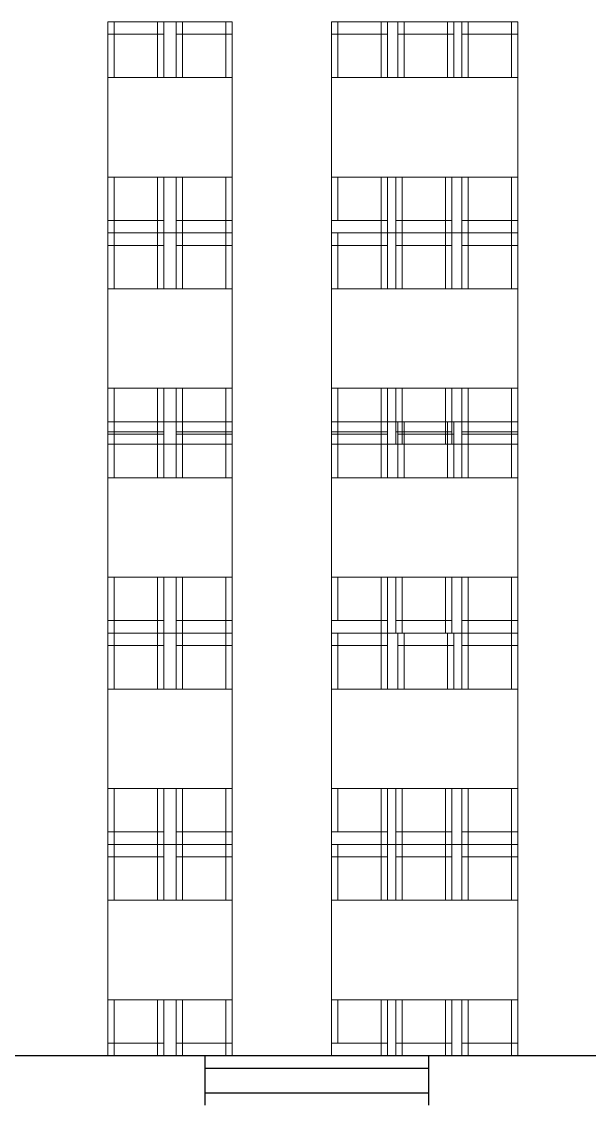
# Model space of a CAD drawing. Header units: inches. Extents: x 101 to 668, y -217 to 99.
# Drawn here: x 332.64 to 337.21, y 70.24 to 78.96 of the extents above; entities that cross this region are included whole.
import ezdxf

# ---------------------------------------------------------------- set-up
doc = ezdxf.new("R2010")
doc.units = ezdxf.units.IN
doc.header["$MEASUREMENT"] = 0
doc.layers.add('FUR', color=1, linetype='Continuous', lineweight=15)

msp = doc.modelspace()

# ---------------------------------------------------------------- linework, layer by layer
for p, q in [((326.79318, 70.63562), (344.33818, 70.63562)), ((334.11818, 70.63562), (334.11818, 70.23562)), ((334.11818, 70.63562), (334.11818, 70.23562)), ((335.91818, 70.63562), (335.91818, 70.23562)), ((334.11818, 70.53562), (335.91818, 70.53562)), ((334.11818, 70.33562), (335.91818, 70.33562))]:
    msp.add_line(p, q)
at = {"layer": 'FUR', "lineweight": 20}
for p, q in [((333.33818, 78.95562), (333.33818, 77.25562)), ((333.33818, 78.95562), (333.78818, 78.95562)), ((333.33818, 78.95562), (334.33818, 78.95562)), ((333.33818, 78.95562), (333.33818, 77.25562)), ((333.33818, 78.95562), (333.78818, 78.95562)), ((333.33818, 78.95562), (334.33818, 78.95562)), ((333.38818, 78.95562), (333.38818, 78.50562)), ((333.38818, 78.95562), (333.38818, 78.50562)), ((333.73818, 78.95562), (333.73818, 78.50562)), ((333.73818, 78.95562), (333.73818, 78.50562)), ((333.78818, 78.95562), (333.78818, 78.50562)), ((333.78818, 78.95562), (333.78818, 78.50562)), ((333.88818, 78.95562), (334.33818, 78.95562)), ((333.88818, 78.95562), (333.88818, 78.50562)), ((333.88818, 78.95562), (334.33818, 78.95562)), ((333.88818, 78.95562), (333.88818, 78.50562)), ((333.93818, 78.95562), (333.93818, 78.50562)), ((333.93818, 78.95562), (333.93818, 78.50562)), ((334.28818, 78.95562), (334.28818, 78.50562)), ((334.28818, 78.95562), (334.28818, 78.50562)), ((334.33818, 78.95562), (334.33818, 78.50562)), ((334.33818, 78.95562), (334.33818, 77.70562)), ((334.33818, 78.95562), (334.33818, 78.50562)), ((334.33818, 78.95562), (334.33818, 77.70562)), ((335.13818, 78.95562), (335.13818, 77.70562)), ((335.13818, 78.95562), (335.13818, 78.50562)), ((335.13818, 78.95562), (335.58818, 78.95562)), ((335.13818, 78.95562), (336.63818, 78.95562)), ((335.18818, 78.95562), (335.18818, 78.50562)), ((335.53818, 78.95562), (335.53818, 78.50562)), ((335.58818, 78.95562), (335.58818, 78.50562)), ((335.67283, 78.95562), (335.67283, 78.50562)), ((335.72283, 78.95562), (335.72283, 78.50562)), ((335.78818, 78.95562), (336.23818, 78.95562)), ((336.07283, 78.95562), (336.07283, 78.50562)), ((336.12283, 78.95562), (336.12283, 78.50562)), ((336.18818, 78.95562), (336.18818, 78.50562)), ((336.23818, 78.95562), (336.23818, 78.50562)), ((336.58818, 78.95562), (336.58818, 78.50562)), ((336.63818, 78.95562), (336.63818, 77.25562)), ((336.63818, 78.95562), (336.63818, 78.50562)), ((333.78818, 78.85562), (333.33818, 78.85562)), ((333.78818, 78.85562), (333.33818, 78.85562)), ((334.33818, 78.85562), (333.88818, 78.85562)), ((334.33818, 78.85562), (333.88818, 78.85562)), ((335.58818, 78.85562), (335.13818, 78.85562)), ((336.12283, 78.85562), (335.67283, 78.85562)), ((336.63818, 78.85562), (336.18818, 78.85562)), ((333.88818, 78.70562), (333.88818, 78.50562)), ((333.88818, 78.70562), (333.88818, 78.50562)), ((335.13818, 78.70562), (335.13818, 78.50562)), ((335.67283, 78.70562), (335.67283, 78.50562)), ((333.33818, 78.50562), (333.88818, 78.50562)), ((333.33818, 78.50562), (333.88818, 78.50562)), ((333.88818, 78.50562), (334.33818, 78.50562)), ((333.88818, 78.50562), (334.33818, 78.50562)), ((335.13818, 78.50562), (335.67283, 78.50562)), ((335.13818, 78.50562), (335.13818, 77.70562)), ((335.67283, 78.50562), (336.18818, 78.50562)), ((336.18818, 78.50562), (336.63818, 78.50562)), ((333.33818, 77.70562), (333.88818, 77.70562)), ((333.33818, 77.70562), (333.88818, 77.70562)), ((333.38818, 77.70562), (333.38818, 77.25562)), ((333.38818, 77.70562), (333.38818, 77.25562)), ((333.73818, 77.70562), (333.73818, 77.25562)), ((333.73818, 77.70562), (333.73818, 77.25562)), ((333.78818, 77.70562), (333.78818, 77.25562)), ((333.78818, 77.70562), (333.78818, 77.25562)), ((333.88818, 77.70562), (334.33818, 77.70562)), ((333.88818, 77.70562), (333.88818, 77.25562)), ((333.88818, 77.70562), (334.33818, 77.70562)), ((333.88818, 77.70562), (333.88818, 77.25562)), ((333.93818, 77.70562), (333.93818, 77.25562)), ((333.93818, 77.70562), (333.93818, 77.25562)), ((334.28818, 77.70562), (334.28818, 77.25562)), ((334.28818, 77.70562), (334.28818, 77.25562)), ((334.33818, 77.70562), (334.33818, 77.25562)), ((334.33818, 77.70562), (334.33818, 77.25562)), ((334.33818, 77.70562), (334.33818, 77.25562)), ((334.33818, 77.70562), (334.33818, 77.25562)), ((335.13818, 77.70562), (335.13818, 77.25562)), ((335.13818, 77.70562), (335.65739, 77.70562)), ((335.13818, 77.70562), (335.13818, 77.25562)), ((335.18818, 77.70562), (335.18818, 77.35562)), ((335.53818, 77.70562), (335.53818, 77.25562)), ((335.58818, 77.70562), (335.58818, 77.25562)), ((335.65739, 77.70562), (336.18818, 77.70562)), ((335.65739, 77.70562), (335.65739, 77.25562)), ((335.70739, 77.70562), (335.70739, 77.25562)), ((336.05739, 77.70562), (336.05739, 77.25562)), ((336.10739, 77.70562), (336.10739, 77.25562)), ((336.18818, 77.70562), (336.63818, 77.70562)), ((336.18818, 77.70562), (336.18818, 77.25562)), ((336.23818, 77.70562), (336.23818, 77.25562)), ((336.58818, 77.70562), (336.58818, 77.25562)), ((336.63818, 77.70562), (336.63818, 77.25562)), ((333.33818, 77.35562), (333.78818, 77.35562)), ((333.33818, 77.35562), (333.78818, 77.35562)), ((333.88818, 77.35562), (334.33818, 77.35562)), ((333.88818, 77.35562), (334.33818, 77.35562)), ((335.13818, 77.35562), (335.58818, 77.35562)), ((335.65739, 77.35562), (336.10739, 77.35562)), ((336.18818, 77.35562), (336.63818, 77.35562)), ((333.33818, 77.25562), (333.78818, 77.25562)), ((333.33818, 77.25562), (334.33818, 77.25562)), ((333.33818, 77.25562), (333.78818, 77.25562)), ((333.33818, 77.25562), (334.33818, 77.25562)), ((333.33818, 77.25562), (333.33818, 75.55562)), ((333.33818, 77.25562), (333.33818, 75.55562)), ((333.33818, 77.25562), (333.78818, 77.25562)), ((333.33818, 77.25562), (334.33818, 77.25562)), ((333.38818, 77.25562), (333.38818, 76.80562)), ((333.73818, 77.25562), (333.73818, 76.80562)), ((333.78818, 77.25562), (333.78818, 76.80562)), ((333.88818, 77.25562), (334.33818, 77.25562)), ((333.88818, 77.25562), (333.88818, 76.80562)), ((333.93818, 77.25562), (333.93818, 76.80562)), ((333.98818, 77.25562), (334.33818, 77.25562)), ((333.98818, 77.25562), (334.33818, 77.25562)), ((334.28818, 77.25562), (334.28818, 76.80562)), ((334.33818, 77.25562), (334.33818, 76.80562)), ((334.33818, 77.25562), (334.33818, 76.00562)), ((335.13818, 77.25562), (335.58818, 77.25562)), ((335.13818, 77.25562), (336.63818, 77.25562)), ((335.13818, 77.25562), (335.13818, 76.00562)), ((335.13818, 77.25562), (335.13818, 76.80562)), ((335.18818, 77.25562), (335.18818, 76.80562)), ((335.53818, 77.25562), (335.53818, 76.80562)), ((335.58818, 77.25562), (335.58818, 76.80562)), ((335.65739, 77.25562), (335.65739, 76.80562)), ((335.70739, 77.25562), (335.70739, 76.80562)), ((335.78818, 77.25562), (336.23818, 77.25562)), ((336.05739, 77.25562), (336.05739, 76.80562)), ((336.10739, 77.25562), (336.10739, 76.80562)), ((336.18818, 77.25562), (336.18818, 76.80562)), ((336.23818, 77.25562), (336.23818, 76.80562)), ((336.58818, 77.25562), (336.58818, 76.80562)), ((336.63818, 77.25562), (336.63818, 75.55562)), ((336.63818, 77.25562), (336.63818, 76.80562)), ((333.78818, 77.15562), (333.33818, 77.15562)), ((334.33818, 77.15562), (333.88818, 77.15562)), ((335.58818, 77.15562), (335.13818, 77.15562)), ((336.10739, 77.15562), (335.65739, 77.15562)), ((336.63818, 77.15562), (336.18818, 77.15562)), ((333.88818, 77.00562), (333.88818, 76.80562)), ((335.13818, 77.00562), (335.13818, 76.80562)), ((333.33818, 76.80562), (333.88818, 76.80562)), ((333.88818, 76.80562), (334.33818, 76.80562)), ((335.13818, 76.80562), (335.67283, 76.80562)), ((335.13818, 76.80562), (335.13818, 76.00562)), ((335.67283, 76.80562), (336.18818, 76.80562)), ((336.18818, 76.80562), (336.63818, 76.80562)), ((333.33818, 76.00562), (333.88818, 76.00562)), ((333.38818, 76.00562), (333.38818, 75.55562)), ((333.73818, 76.00562), (333.73818, 75.55562)), ((333.78818, 76.00562), (333.78818, 75.55562)), ((333.88818, 76.00562), (334.33818, 76.00562)), ((333.88818, 76.00562), (333.88818, 75.55562)), ((333.93818, 76.00562), (333.93818, 75.55562)), ((334.28818, 76.00562), (334.28818, 75.55562)), ((334.33818, 76.00562), (334.33818, 75.55562)), ((334.33818, 76.00562), (334.33818, 75.55562)), ((335.13818, 76.00562), (335.65739, 76.00562)), ((335.13818, 76.00562), (335.13818, 75.55562)), ((335.18818, 76.00562), (335.18818, 75.65562)), ((335.53818, 76.00562), (335.53818, 75.55562)), ((335.58818, 76.00562), (335.58818, 75.55562)), ((335.65739, 76.00562), (336.18818, 76.00562)), ((335.65739, 76.00562), (335.65739, 75.55562)), ((335.70739, 76.00562), (335.70739, 75.55562)), ((336.05739, 76.00562), (336.05739, 75.55562)), ((336.10739, 76.00562), (336.10739, 75.55562)), ((336.18818, 76.00562), (336.63818, 76.00562)), ((336.18818, 76.00562), (336.18818, 75.55562)), ((336.23818, 76.00562), (336.23818, 75.55562)), ((336.58818, 76.00562), (336.58818, 75.55562)), ((336.63818, 76.00562), (336.63818, 75.55562)), ((333.33818, 75.73562), (333.33818, 74.03562)), ((333.33818, 75.73562), (333.78818, 75.73562)), ((333.33818, 75.73562), (334.33818, 75.73562)), ((333.33818, 75.73562), (333.33818, 74.03562)), ((333.33818, 75.73562), (333.78818, 75.73562)), ((333.33818, 75.73562), (334.33818, 75.73562)), ((333.38818, 75.73562), (333.38818, 75.28562)), ((333.38818, 75.73562), (333.38818, 75.28562)), ((333.73818, 75.73562), (333.73818, 75.28562)), ((333.73818, 75.73562), (333.73818, 75.28562)), ((333.78818, 75.73562), (333.78818, 75.28562)), ((333.78818, 75.73562), (333.78818, 75.28562)), ((333.88818, 75.73562), (334.33818, 75.73562)), ((333.88818, 75.73562), (333.88818, 75.28562)), ((333.88818, 75.73562), (334.33818, 75.73562)), ((333.88818, 75.73562), (333.88818, 75.28562)), ((333.93818, 75.73562), (333.93818, 75.28562)), ((333.93818, 75.73562), (333.93818, 75.28562)), ((334.28818, 75.73562), (334.28818, 75.28562)), ((334.28818, 75.73562), (334.28818, 75.28562)), ((334.33818, 75.73562), (334.33818, 75.28562)), ((334.33818, 75.73562), (334.33818, 74.48562)), ((334.33818, 75.73562), (334.33818, 75.28562)), ((334.33818, 75.73562), (334.33818, 74.48562)), ((335.13818, 75.73562), (335.13818, 74.48562)), ((335.13818, 75.73562), (335.13818, 75.28562)), ((335.13818, 75.73562), (335.58818, 75.73562)), ((335.13818, 75.73562), (336.63818, 75.73562)), ((335.18818, 75.73562), (335.18818, 75.28562)), ((335.53818, 75.73562), (335.53818, 75.28562)), ((335.58818, 75.73562), (335.58818, 75.28562)), ((335.67283, 75.73562), (335.67283, 75.28562)), ((335.72283, 75.73562), (335.72283, 75.28562)), ((335.78818, 75.73562), (336.23818, 75.73562)), ((336.07283, 75.73562), (336.07283, 75.28562)), ((336.12283, 75.73562), (336.12283, 75.28562)), ((336.18818, 75.73562), (336.18818, 75.28562)), ((336.23818, 75.73562), (336.23818, 75.28562)), ((336.58818, 75.73562), (336.58818, 75.28562)), ((336.63818, 75.73562), (336.63818, 74.03562)), ((336.63818, 75.73562), (336.63818, 75.28562)), ((333.33818, 75.65562), (333.78818, 75.65562)), ((333.78818, 75.63562), (333.33818, 75.63562)), ((333.78818, 75.63562), (333.33818, 75.63562)), ((333.88818, 75.65562), (334.33818, 75.65562)), ((334.33818, 75.63562), (333.88818, 75.63562)), ((334.33818, 75.63562), (333.88818, 75.63562)), ((335.13818, 75.65562), (335.58818, 75.65562)), ((335.58818, 75.63562), (335.13818, 75.63562)), ((335.65739, 75.65562), (336.10739, 75.65562)), ((336.12283, 75.63562), (335.67283, 75.63562)), ((336.18818, 75.65562), (336.63818, 75.65562)), ((336.63818, 75.63562), (336.18818, 75.63562)), ((333.33818, 75.55562), (333.78818, 75.55562)), ((333.33818, 75.55562), (334.33818, 75.55562)), ((333.98818, 75.55562), (334.33818, 75.55562)), ((335.13818, 75.55562), (335.58818, 75.55562)), ((335.13818, 75.55562), (336.63818, 75.55562)), ((335.78818, 75.55562), (336.23818, 75.55562)), ((333.88818, 75.48562), (333.88818, 75.28562)), ((333.88818, 75.48562), (333.88818, 75.28562)), ((335.13818, 75.48562), (335.13818, 75.28562)), ((335.67283, 75.48562), (335.67283, 75.28562)), ((333.33818, 75.28562), (333.88818, 75.28562)), ((333.33818, 75.28562), (333.88818, 75.28562)), ((333.88818, 75.28562), (334.33818, 75.28562)), ((333.88818, 75.28562), (334.33818, 75.28562)), ((335.13818, 75.28562), (335.67283, 75.28562)), ((335.13818, 75.28562), (335.13818, 74.48562)), ((335.67283, 75.28562), (336.18818, 75.28562)), ((336.18818, 75.28562), (336.63818, 75.28562)), ((333.33818, 74.48562), (333.88818, 74.48562)), ((333.33818, 74.48562), (333.88818, 74.48562)), ((333.38818, 74.48562), (333.38818, 74.03562)), ((333.38818, 74.48562), (333.38818, 74.03562)), ((333.73818, 74.48562), (333.73818, 74.03562)), ((333.73818, 74.48562), (333.73818, 74.03562)), ((333.78818, 74.48562), (333.78818, 74.03562)), ((333.78818, 74.48562), (333.78818, 74.03562)), ((333.88818, 74.48562), (334.33818, 74.48562)), ((333.88818, 74.48562), (333.88818, 74.03562)), ((333.88818, 74.48562), (334.33818, 74.48562)), ((333.88818, 74.48562), (333.88818, 74.03562)), ((333.93818, 74.48562), (333.93818, 74.03562)), ((333.93818, 74.48562), (333.93818, 74.03562)), ((334.28818, 74.48562), (334.28818, 74.03562)), ((334.28818, 74.48562), (334.28818, 74.03562)), ((334.33818, 74.48562), (334.33818, 74.03562)), ((334.33818, 74.48562), (334.33818, 74.03562)), ((334.33818, 74.48562), (334.33818, 74.03562)), ((334.33818, 74.48562), (334.33818, 74.03562)), ((335.13818, 74.48562), (335.13818, 74.03562)), ((335.13818, 74.48562), (335.65739, 74.48562)), ((335.13818, 74.48562), (335.13818, 74.03562)), ((335.18818, 74.48562), (335.18818, 74.13562)), ((335.53818, 74.48562), (335.53818, 74.03562)), ((335.58818, 74.48562), (335.58818, 74.03562)), ((335.65739, 74.48562), (336.18818, 74.48562)), ((335.65739, 74.48562), (335.65739, 74.03562)), ((335.70739, 74.48562), (335.70739, 74.03562)), ((336.05739, 74.48562), (336.05739, 74.03562)), ((336.10739, 74.48562), (336.10739, 74.03562)), ((336.18818, 74.48562), (336.63818, 74.48562)), ((336.18818, 74.48562), (336.18818, 74.03562)), ((336.23818, 74.48562), (336.23818, 74.03562)), ((336.58818, 74.48562), (336.58818, 74.03562)), ((336.63818, 74.48562), (336.63818, 74.03562)), ((333.33818, 74.13562), (333.78818, 74.13562)), ((333.33818, 74.13562), (333.78818, 74.13562)), ((333.88818, 74.13562), (334.33818, 74.13562)), ((333.88818, 74.13562), (334.33818, 74.13562)), ((335.13818, 74.13562), (335.58818, 74.13562)), ((335.65739, 74.13562), (336.10739, 74.13562)), ((336.18818, 74.13562), (336.63818, 74.13562)), ((333.33818, 74.03562), (333.33818, 72.33562)), ((333.33818, 74.03562), (333.33818, 72.33562)), ((333.33818, 74.03562), (333.78818, 74.03562)), ((333.33818, 74.03562), (334.33818, 74.03562)), ((333.33818, 74.03562), (333.78818, 74.03562)), ((333.33818, 74.03562), (334.33818, 74.03562)), ((333.33818, 74.03562), (333.78818, 74.03562)), ((333.33818, 74.03562), (334.33818, 74.03562)), ((333.33818, 74.03562), (333.78818, 74.03562)), ((333.33818, 74.03562), (334.33818, 74.03562)), ((333.38818, 74.03562), (333.38818, 73.58562)), ((333.73818, 74.03562), (333.73818, 73.58562)), ((333.78818, 74.03562), (333.78818, 73.58562)), ((333.88818, 74.03562), (334.33818, 74.03562)), ((333.88818, 74.03562), (333.88818, 73.58562)), ((333.88818, 74.03562), (334.33818, 74.03562)), ((333.93818, 74.03562), (333.93818, 73.58562)), ((333.98818, 74.03562), (334.33818, 74.03562)), ((333.98818, 74.03562), (334.33818, 74.03562)), ((334.28818, 74.03562), (334.28818, 73.58562)), ((334.33818, 74.03562), (334.33818, 73.58562)), ((334.33818, 74.03562), (334.33818, 72.78562)), ((335.13818, 74.03562), (335.13818, 72.78562)), ((335.13818, 74.03562), (335.13818, 73.58562)), ((335.13818, 74.03562), (335.58818, 74.03562)), ((335.13818, 74.03562), (336.63818, 74.03562)), ((335.13818, 74.03562), (335.58818, 74.03562)), ((335.13818, 74.03562), (336.63818, 74.03562)), ((335.18818, 74.03562), (335.18818, 73.58562)), ((335.53818, 74.03562), (335.53818, 73.58562)), ((335.58818, 74.03562), (335.58818, 73.58562)), ((335.67283, 74.03562), (335.67283, 73.58562)), ((335.72283, 74.03562), (335.72283, 73.58562)), ((335.78818, 74.03562), (336.23818, 74.03562)), ((335.78818, 74.03562), (336.23818, 74.03562)), ((336.07283, 74.03562), (336.07283, 73.58562)), ((336.12283, 74.03562), (336.12283, 73.58562)), ((336.18818, 74.03562), (336.18818, 73.58562)), ((336.23818, 74.03562), (336.23818, 73.58562)), ((336.58818, 74.03562), (336.58818, 73.58562)), ((336.63818, 74.03562), (336.63818, 72.33562)), ((336.63818, 74.03562), (336.63818, 73.58562)), ((333.78818, 73.93562), (333.33818, 73.93562)), ((334.33818, 73.93562), (333.88818, 73.93562)), ((335.58818, 73.93562), (335.13818, 73.93562)), ((336.12283, 73.93562), (335.67283, 73.93562)), ((336.63818, 73.93562), (336.18818, 73.93562)), ((333.88818, 73.78562), (333.88818, 73.58562)), ((335.13818, 73.78562), (335.13818, 73.58562)), ((335.67283, 73.78562), (335.67283, 73.58562)), ((333.33818, 73.58562), (333.88818, 73.58562)), ((333.88818, 73.58562), (334.33818, 73.58562)), ((335.13818, 73.58562), (335.67283, 73.58562)), ((335.13818, 73.58562), (335.13818, 72.78562)), ((335.67283, 73.58562), (336.18818, 73.58562)), ((336.18818, 73.58562), (336.63818, 73.58562)), ((333.33818, 72.78562), (333.88818, 72.78562)), ((333.38818, 72.78562), (333.38818, 72.33562)), ((333.73818, 72.78562), (333.73818, 72.33562)), ((333.78818, 72.78562), (333.78818, 72.33562)), ((333.88818, 72.78562), (334.33818, 72.78562)), ((333.88818, 72.78562), (333.88818, 72.33562)), ((333.93818, 72.78562), (333.93818, 72.33562)), ((334.28818, 72.78562), (334.28818, 72.33562)), ((334.33818, 72.78562), (334.33818, 72.33562)), ((334.33818, 72.78562), (334.33818, 72.33562)), ((335.13818, 72.78562), (335.65739, 72.78562)), ((335.13818, 72.78562), (335.13818, 72.33562)), ((335.18818, 72.78562), (335.18818, 72.43562)), ((335.53818, 72.78562), (335.53818, 72.33562)), ((335.58818, 72.78562), (335.58818, 72.33562)), ((335.65739, 72.78562), (336.18818, 72.78562)), ((335.65739, 72.78562), (335.65739, 72.33562)), ((335.70739, 72.78562), (335.70739, 72.33562)), ((336.05739, 72.78562), (336.05739, 72.33562)), ((336.10739, 72.78562), (336.10739, 72.33562)), ((336.18818, 72.78562), (336.63818, 72.78562)), ((336.18818, 72.78562), (336.18818, 72.33562)), ((336.23818, 72.78562), (336.23818, 72.33562)), ((336.58818, 72.78562), (336.58818, 72.33562)), ((336.63818, 72.78562), (336.63818, 72.33562)), ((333.33818, 72.43562), (333.78818, 72.43562)), ((333.88818, 72.43562), (334.33818, 72.43562)), ((335.13818, 72.43562), (335.58818, 72.43562)), ((335.65739, 72.43562), (336.10739, 72.43562)), ((336.18818, 72.43562), (336.63818, 72.43562)), ((333.33818, 72.33562), (333.78818, 72.33562)), ((333.33818, 72.33562), (334.33818, 72.33562)), ((333.33818, 72.33562), (333.33818, 70.63562)), ((333.33818, 72.33562), (333.33818, 70.63562)), ((333.33818, 72.33562), (333.78818, 72.33562)), ((333.33818, 72.33562), (334.33818, 72.33562)), ((333.38818, 72.33562), (333.38818, 71.88562)), ((333.73818, 72.33562), (333.73818, 71.88562)), ((333.78818, 72.33562), (333.78818, 71.88562)), ((333.88818, 72.33562), (334.33818, 72.33562)), ((333.88818, 72.33562), (333.88818, 71.88562)), ((333.93818, 72.33562), (333.93818, 71.88562)), ((333.98818, 72.33562), (334.33818, 72.33562)), ((334.28818, 72.33562), (334.28818, 71.88562)), ((334.33818, 72.33562), (334.33818, 71.88562)), ((334.33818, 72.33562), (334.33818, 71.08562)), ((335.13818, 72.33562), (335.58818, 72.33562)), ((335.13818, 72.33562), (336.63818, 72.33562)), ((335.13818, 72.33562), (335.13818, 71.08562)), ((335.13818, 72.33562), (335.13818, 71.88562)), ((335.13818, 72.33562), (335.58818, 72.33562)), ((335.13818, 72.33562), (336.63818, 72.33562)), ((335.18818, 72.33562), (335.18818, 71.88562)), ((335.53818, 72.33562), (335.53818, 71.88562)), ((335.58818, 72.33562), (335.58818, 71.88562)), ((335.65739, 72.33562), (335.65739, 71.88562)), ((335.70739, 72.33562), (335.70739, 71.88562)), ((335.78818, 72.33562), (336.23818, 72.33562)), ((335.78818, 72.33562), (336.23818, 72.33562)), ((336.05739, 72.33562), (336.05739, 71.88562)), ((336.10739, 72.33562), (336.10739, 71.88562)), ((336.18818, 72.33562), (336.18818, 71.88562)), ((336.23818, 72.33562), (336.23818, 71.88562)), ((336.58818, 72.33562), (336.58818, 71.88562)), ((336.63818, 72.33562), (336.63818, 70.63562)), ((336.63818, 72.33562), (336.63818, 70.63562)), ((336.63818, 72.33562), (336.63818, 71.88562)), ((333.78818, 72.23562), (333.33818, 72.23562)), ((334.33818, 72.23562), (333.88818, 72.23562)), ((335.58818, 72.23562), (335.13818, 72.23562)), ((336.10739, 72.23562), (335.65739, 72.23562)), ((336.63818, 72.23562), (336.18818, 72.23562)), ((333.88818, 72.08562), (333.88818, 71.88562)), ((335.13818, 72.08562), (335.13818, 71.88562)), ((333.33818, 71.88562), (333.88818, 71.88562)), ((333.88818, 71.88562), (334.33818, 71.88562)), ((335.13818, 71.88562), (335.67283, 71.88562)), ((335.13818, 71.88562), (335.13818, 71.08562)), ((335.67283, 71.88562), (336.18818, 71.88562)), ((336.18818, 71.88562), (336.63818, 71.88562)), ((333.33818, 71.08562), (333.88818, 71.08562)), ((333.38818, 71.08562), (333.38818, 70.63562)), ((333.73818, 71.08562), (333.73818, 70.63562)), ((333.78818, 71.08562), (333.78818, 70.63562)), ((333.88818, 71.08562), (334.33818, 71.08562)), ((333.88818, 71.08562), (333.88818, 70.63562)), ((333.93818, 71.08562), (333.93818, 70.63562)), ((334.28818, 71.08562), (334.28818, 70.63562)), ((334.33818, 71.08562), (334.33818, 70.63562)), ((334.33818, 71.08562), (334.33818, 70.63562)), ((335.13818, 71.08562), (335.65739, 71.08562)), ((335.13818, 71.08562), (335.13818, 70.63562)), ((335.18818, 71.08562), (335.18818, 70.73562)), ((335.53818, 71.08562), (335.53818, 70.63562)), ((335.58818, 71.08562), (335.58818, 70.63562)), ((335.65739, 71.08562), (336.18818, 71.08562)), ((335.65739, 71.08562), (335.65739, 70.63562)), ((335.70739, 71.08562), (335.70739, 70.63562)), ((336.05739, 71.08562), (336.05739, 70.63562)), ((336.10739, 71.08562), (336.10739, 70.63562)), ((336.18818, 71.08562), (336.63818, 71.08562)), ((336.18818, 71.08562), (336.18818, 70.63562)), ((336.23818, 71.08562), (336.23818, 70.63562)), ((336.58818, 71.08562), (336.58818, 70.63562)), ((336.63818, 71.08562), (336.63818, 70.63562)), ((333.33818, 70.73562), (333.78818, 70.73562)), ((333.88818, 70.73562), (334.33818, 70.73562)), ((335.13818, 70.73562), (335.58818, 70.73562)), ((335.65739, 70.73562), (336.10739, 70.73562)), ((336.18818, 70.73562), (336.63818, 70.73562))]:
    msp.add_line(p, q, dxfattribs=at)

doc.saveas('drawing.dxf')
